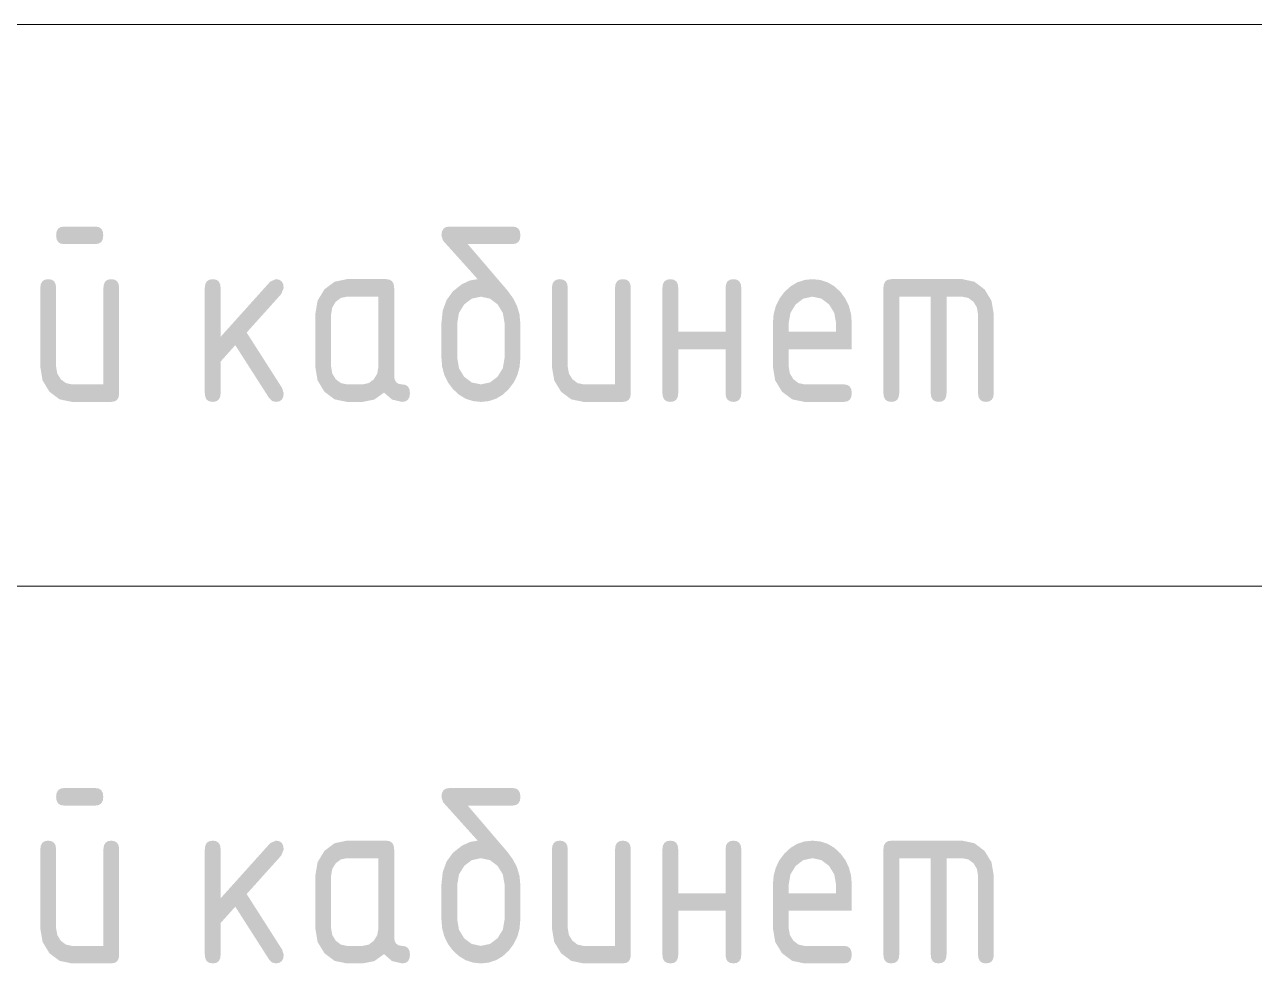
# Model space of a CAD drawing. Header units: millimetres. Extents: x -33838 to 476301, y -41806 to 120107.
# Drawn here: x 168166 to 169918, y 5621 to 6959 of the extents above; entities that cross this region are included whole.
import ezdxf

# ---------------------------------------------------------------- set-up
doc = ezdxf.new("R2010")
doc.units = ezdxf.units.MM
doc.layers.add('0_АР', color=8, linetype='Continuous', lineweight=20)

msp = doc.modelspace()

# ---------------------------------------------------------------- hatches: boundary and pattern name
at = {"layer": '0_АР'}
h = msp.add_hatch(color=7, dxfattribs=at)
h.paths.add_polyline_path([(168300.38776, 6583.66547), (168300.38776, 6433.78997), (168299.68496, 6428.30027), (168297.57656, 6424.39177), (168294.06256, 6422.05427), (168289.14296, 6421.27747), (168232.97406, 6421.27747), (168215.56946, 6424.88097), (168201.05876, 6435.71927), (168191.26086, 6451.84227), (168187.99496, 6471.27267), (168187.99496, 6583.66547), (168188.69856, 6589.13197), (168190.81296, 6593.04297), (168194.34336, 6595.39337), (168199.29486, 6596.17807), (168204.21446, 6595.39337), (168207.72846, 6593.04297), (168209.83686, 6589.13197), (168210.53966, 6583.66547), (168210.53966, 6471.27267), (168212.19326, 6461.72977), (168217.15416, 6453.63377), (168224.40266, 6448.08027), (168232.97406, 6446.24747), (168277.95326, 6446.24747), (168277.95326, 6583.66547), (168278.64746, 6589.13197), (168280.73686, 6593.04297), (168284.23196, 6595.39337), (168289.14296, 6596.17807), (168294.06256, 6595.39337), (168297.57656, 6593.04297), (168299.68496, 6589.13197)])
h.paths.add_polyline_path([(168266.48796, 6646.17327), (168221.72926, 6646.17327), (168216.81826, 6646.94927), (168213.32326, 6649.28077), (168211.23386, 6653.17287), (168210.53966, 6658.63077), (168211.23386, 6664.09727), (168213.32326, 6668.00827), (168216.81826, 6670.35867), (168221.72926, 6671.14327), (168266.48796, 6671.14327), (168271.40756, 6670.35867), (168274.92156, 6668.00827), (168277.02996, 6664.09727), (168277.73276, 6658.63077), (168277.02996, 6653.17287), (168274.92156, 6649.28077), (168271.40756, 6646.94927)])
h = msp.add_hatch(color=7, dxfattribs=at)
h.paths.add_polyline_path([(168872.05086, 6533.72537), (168872.05086, 6483.73007), (168871.01906, 6471.23387), (168867.93056, 6459.70397), (168862.79566, 6449.13537), (168855.62466, 6439.52267), (168846.97316, 6431.53257), (168837.46906, 6425.83187), (168827.10706, 6422.41517), (168815.88206, 6421.27747), (168804.64846, 6422.41517), (168794.26756, 6425.83187), (168784.74436, 6431.53257), (168776.08426, 6439.52267), (168768.89006, 6449.13537), (168763.75776, 6459.70397), (168760.68216, 6471.23387), (168759.65806, 6483.73007), (168759.65806, 6533.72537), (168761.47796, 6551.28587), (168766.94106, 6566.35037), (168776.05246, 6578.92417), (168788.81736, 6589.01227), (168800.47556, 6594.37277), (168811.30696, 6596.17807), (168761.91806, 6651.07907), (168759.65806, 6658.46537), (168760.36176, 6664.00417), (168762.47616, 6667.96697), (168766.00656, 6670.34837), (168770.95796, 6671.14327), (168861.02656, 6671.14327), (168865.91426, 6670.35867), (168869.41196, 6668.00827), (168871.51426, 6664.09727), (168872.21626, 6658.63077), (168871.51426, 6653.17287), (168869.41196, 6649.28077), (168865.91426, 6646.94927), (168861.02656, 6646.17327), (168797.14076, 6646.17327), (168853.69546, 6580.08257), (168861.72596, 6569.09527), (168867.46206, 6557.71007), (168870.90366, 6545.92187)])
h.paths.add_polyline_path([(168849.61646, 6483.73007), (168849.61646, 6533.72537), (168847.13596, 6548.07067), (168839.69456, 6560.18367), (168828.78046, 6568.44497), (168815.88206, 6571.20797), (168802.94226, 6568.44497), (168792.06956, 6560.18367), (168784.65566, 6548.07067), (168782.20276, 6533.72537), (168782.20276, 6483.73007), (168784.64196, 6469.21937), (168791.95926, 6457.10637), (168802.82516, 6448.94847), (168815.88206, 6446.24747), (168828.78046, 6448.98287), (168839.69456, 6457.21667), (168847.13596, 6469.33647)])
h = msp.add_hatch(color=7, dxfattribs=at)
h.dxf.hatch_style = 2
h.paths.add_polyline_path([(168444.98756, 6514.04697), (168515.59816, 6592.59517), (168523.59086, 6596.17807), (168528.51046, 6595.39337), (168532.02446, 6593.04297), (168534.13276, 6589.13197), (168534.83556, 6583.66547), (168531.41806, 6575.01137), (168482.08426, 6520.11037), (168532.63076, 6440.95577), (168534.83556, 6433.56957), (168534.13276, 6428.18397), (168532.02446, 6424.34357), (168528.51046, 6422.04307), (168523.59086, 6421.27747), (168518.26466, 6422.60037), (168514.22016, 6426.56907), (168465.87856, 6502.08557), (168444.98756, 6478.82427), (168444.98756, 6433.78997), (168444.28476, 6428.30027), (168442.17636, 6424.39177), (168438.66236, 6422.05427), (168433.74276, 6421.27747), (168428.79126, 6422.05427), (168425.26086, 6424.39177), (168423.14646, 6428.30027), (168422.44286, 6433.78997), (168422.44286, 6583.66547), (168423.14646, 6589.13197), (168425.26086, 6593.04297), (168428.79126, 6595.39337), (168433.74276, 6596.17807), (168438.66236, 6595.39337), (168442.17636, 6593.04297), (168444.28476, 6589.13197), (168444.98756, 6583.66547)])
h = msp.add_hatch(color=7, dxfattribs=at)
h.paths.add_polyline_path([(168714.77616, 6433.78997), (168714.07336, 6428.30027), (168711.96496, 6424.39177), (168708.45096, 6422.05427), (168703.53136, 6421.27747), (168689.26176, 6424.58467), (168677.84466, 6434.50657), (168663.98856, 6424.58467), (168647.36246, 6421.27747), (168624.87296, 6421.27747), (168607.46826, 6424.88097), (168592.95756, 6435.71927), (168583.15966, 6451.84227), (168579.89376, 6471.27267), (168579.89376, 6546.23797), (168583.15966, 6565.59247), (168592.95756, 6581.68107), (168607.46826, 6592.54687), (168624.87296, 6596.17807), (168681.04176, 6596.17807), (168685.96136, 6595.39337), (168689.47536, 6593.04297), (168691.58376, 6589.13197), (168692.28656, 6583.66547), (168692.28656, 6458.76007), (168692.98936, 6453.27027), (168695.09776, 6449.36187), (168698.61176, 6447.02437), (168703.53136, 6446.24747), (168708.45096, 6445.46367), (168711.96496, 6443.11937), (168714.07336, 6439.22467)])
h.paths.add_polyline_path([(168669.85206, 6571.20797), (168624.87296, 6571.20797), (168616.18436, 6569.36137), (168608.94276, 6563.87677), (168604.05766, 6555.82217), (168602.43846, 6546.23797), (168602.43846, 6471.27267), (168604.09206, 6461.72977), (168609.05306, 6453.63377), (168616.30156, 6448.08027), (168624.87296, 6446.24747), (168647.36246, 6446.24747), (168656.00966, 6448.06647), (168663.29266, 6453.52347), (168668.20536, 6461.61257), (168669.85206, 6471.27267)])
h = msp.add_hatch(color=7, dxfattribs=at)
h.dxf.hatch_style = 2
h.paths.add_polyline_path([(169029.50186, 6583.66547), (169029.50186, 6433.78997), (169028.79906, 6428.30027), (169026.69066, 6424.39177), (169023.17666, 6422.05427), (169018.25706, 6421.27747), (168962.08816, 6421.27747), (168944.68356, 6424.88097), (168930.17286, 6435.71927), (168920.37496, 6451.84227), (168917.10906, 6471.27267), (168917.10906, 6583.66547), (168917.81266, 6589.13197), (168919.92706, 6593.04297), (168923.45746, 6595.39337), (168928.40896, 6596.17807), (168933.32856, 6595.39337), (168936.84256, 6593.04297), (168938.95096, 6589.13197), (168939.65376, 6583.66547), (168939.65376, 6471.27267), (168941.30736, 6461.72977), (168946.26826, 6453.63377), (168953.51676, 6448.08027), (168962.08816, 6446.24747), (169007.06736, 6446.24747), (169007.06736, 6583.66547), (169007.76156, 6589.13197), (169009.85096, 6593.04297), (169013.34606, 6595.39337), (169018.25706, 6596.17807), (169023.17666, 6595.39337), (169026.69066, 6593.04297), (169028.79906, 6589.13197)])
h = msp.add_hatch(color=7, dxfattribs=at)
h.dxf.hatch_style = 2
h.paths.add_polyline_path([(169097.10466, 6496.24267), (169097.10466, 6433.78997), (169096.40186, 6428.30027), (169094.29346, 6424.39177), (169090.77946, 6422.05427), (169085.85986, 6421.27747), (169080.90836, 6422.05427), (169077.37806, 6424.39177), (169075.26366, 6428.30027), (169074.55996, 6433.78997), (169074.55996, 6583.66547), (169075.26366, 6589.13197), (169077.37806, 6593.04297), (169080.90836, 6595.39337), (169085.85986, 6596.17807), (169090.77946, 6595.39337), (169094.29346, 6593.04297), (169096.40186, 6589.13197), (169097.10466, 6583.66547), (169097.10466, 6521.21277), (169164.51826, 6521.21277), (169164.51826, 6583.66547), (169165.21246, 6589.13197), (169167.30196, 6593.04297), (169170.79696, 6595.39337), (169175.70796, 6596.17807), (169180.62756, 6595.39337), (169184.14156, 6593.04297), (169186.24996, 6589.13197), (169186.95276, 6583.66547), (169186.95276, 6433.78997), (169186.24996, 6428.30027), (169184.14156, 6424.39177), (169180.62756, 6422.05427), (169175.70796, 6421.27747), (169170.79696, 6422.05427), (169167.30196, 6424.39177), (169165.21246, 6428.30027), (169164.51826, 6433.78997), (169164.51826, 6496.24267)])
h = msp.add_hatch(color=7, dxfattribs=at)
h.paths.add_polyline_path([(169288.23486, 6571.20797), (169275.29506, 6568.44497), (169264.42236, 6560.18367), (169257.00846, 6548.07067), (169254.55556, 6533.72537), (169254.55556, 6521.21277), (169321.96926, 6521.21277), (169321.96926, 6533.72537), (169319.48876, 6548.07067), (169312.04736, 6560.18367), (169301.13326, 6568.44497)])
h.paths.add_polyline_path([(169254.55556, 6496.24267), (169254.55556, 6471.27267), (169256.20926, 6461.72977), (169261.17016, 6453.63377), (169268.41866, 6448.08027), (169276.99006, 6446.24747), (169333.15886, 6446.24747), (169338.07846, 6445.46367), (169341.59246, 6443.11937), (169343.70086, 6439.22467), (169344.40366, 6433.78997), (169343.70086, 6428.30027), (169341.59246, 6424.39177), (169338.07846, 6422.05427), (169333.15886, 6421.27747), (169276.99006, 6421.27747), (169259.58546, 6424.88097), (169245.07466, 6435.71927), (169235.27686, 6451.84227), (169232.01086, 6471.27267), (169232.01086, 6533.72537), (169233.03496, 6546.18967), (169236.11056, 6557.70317), (169241.24286, 6568.26587), (169248.43706, 6577.87767), (169257.09716, 6585.87637), (169266.62036, 6591.59607), (169277.00126, 6595.03167), (169288.23486, 6596.17807), (169299.59416, 6595.04287), (169310.02856, 6591.64427), (169319.54296, 6585.99257), (169328.14286, 6578.09817), (169335.24146, 6568.53717), (169340.32466, 6557.95817), (169343.38216, 6546.35597), (169344.40366, 6533.72537), (169344.40366, 6496.24267)])
h = msp.add_hatch(color=7, dxfattribs=at)
h.dxf.hatch_style = 2
h.paths.add_polyline_path([(169400.76176, 6596.17807), (169501.85456, 6596.17807), (169519.16276, 6592.51247), (169533.65976, 6581.57087), (169543.48516, 6565.45467), (169546.77866, 6546.23797), (169546.77866, 6433.78997), (169546.07676, 6428.30027), (169543.97436, 6424.39177), (169540.47676, 6422.05427), (169535.58896, 6421.27747), (169530.66936, 6422.05427), (169527.15536, 6424.39177), (169525.04696, 6428.30027), (169524.34416, 6433.78997), (169524.34416, 6546.23797), (169522.70436, 6555.95997), (169517.83986, 6563.98707), (169510.61206, 6569.39587), (169501.85456, 6571.20797), (169479.42016, 6571.20797), (169479.42016, 6433.78997), (169478.71736, 6428.30027), (169476.60896, 6424.39177), (169473.09496, 6422.05427), (169468.17536, 6421.27747), (169463.25576, 6422.05427), (169459.74176, 6424.39177), (169457.63336, 6428.30027), (169456.93056, 6433.78997), (169456.93056, 6571.20797), (169412.00656, 6571.20797), (169412.00656, 6433.78997), (169411.30376, 6428.30027), (169409.19536, 6424.39177), (169405.68136, 6422.05427), (169400.76176, 6421.27747), (169395.81026, 6422.05427), (169392.27986, 6424.39177), (169390.16546, 6428.30027), (169389.46186, 6433.78997), (169389.46186, 6583.66547), (169390.16546, 6589.13197), (169392.27986, 6593.04297), (169395.81026, 6595.39337)])
h = msp.add_hatch(color=7, dxfattribs=at)
h.paths.add_polyline_path([(168300.38776, 5783.56367), (168300.38776, 5633.68827), (168299.68496, 5628.19857), (168297.57656, 5624.29007), (168294.06256, 5621.95257), (168289.14296, 5621.17567), (168232.97406, 5621.17567), (168215.56946, 5624.77927), (168201.05876, 5635.61757), (168191.26086, 5651.74057), (168187.99496, 5671.17097), (168187.99496, 5783.56367), (168188.69856, 5789.03027), (168190.81296, 5792.94127), (168194.34336, 5795.29167), (168199.29486, 5796.07627), (168204.21446, 5795.29167), (168207.72846, 5792.94127), (168209.83686, 5789.03027), (168210.53966, 5783.56367), (168210.53966, 5671.17097), (168212.19326, 5661.62797), (168217.15416, 5653.53207), (168224.40266, 5647.97857), (168232.97406, 5646.14577), (168277.95326, 5646.14577), (168277.95326, 5783.56367), (168278.64746, 5789.03027), (168280.73686, 5792.94127), (168284.23196, 5795.29167), (168289.14296, 5796.07627), (168294.06256, 5795.29167), (168297.57656, 5792.94127), (168299.68496, 5789.03027)])
h.paths.add_polyline_path([(168266.48796, 5846.07157), (168221.72926, 5846.07157), (168216.81826, 5846.84757), (168213.32326, 5849.17897), (168211.23386, 5853.07107), (168210.53966, 5858.52897), (168211.23386, 5863.99547), (168213.32326, 5867.90657), (168216.81826, 5870.25697), (168221.72926, 5871.04157), (168266.48796, 5871.04157), (168271.40756, 5870.25697), (168274.92156, 5867.90657), (168277.02996, 5863.99547), (168277.73276, 5858.52897), (168277.02996, 5853.07107), (168274.92156, 5849.17897), (168271.40756, 5846.84757)])
h = msp.add_hatch(color=7, dxfattribs=at)
h.paths.add_polyline_path([(168872.05086, 5733.62357), (168872.05086, 5683.62837), (168871.01906, 5671.13217), (168867.93056, 5659.60227), (168862.79566, 5649.03357), (168855.62466, 5639.42097), (168846.97316, 5631.43087), (168837.46906, 5625.73007), (168827.10706, 5622.31347), (168815.88206, 5621.17567), (168804.64846, 5622.31347), (168794.26756, 5625.73007), (168784.74436, 5631.43087), (168776.08426, 5639.42097), (168768.89006, 5649.03357), (168763.75776, 5659.60227), (168760.68216, 5671.13217), (168759.65806, 5683.62837), (168759.65806, 5733.62357), (168761.47796, 5751.18417), (168766.94106, 5766.24867), (168776.05246, 5778.82237), (168788.81736, 5788.91047), (168800.47556, 5794.27107), (168811.30696, 5796.07627), (168761.91806, 5850.97737), (168759.65806, 5858.36367), (168760.36176, 5863.90247), (168762.47616, 5867.86517), (168766.00656, 5870.24667), (168770.95796, 5871.04157), (168861.02656, 5871.04157), (168865.91426, 5870.25697), (168869.41196, 5867.90657), (168871.51426, 5863.99547), (168872.21626, 5858.52897), (168871.51426, 5853.07107), (168869.41196, 5849.17897), (168865.91426, 5846.84757), (168861.02656, 5846.07157), (168797.14076, 5846.07157), (168853.69546, 5779.98077), (168861.72596, 5768.99357), (168867.46206, 5757.60837), (168870.90366, 5745.82007)])
h.paths.add_polyline_path([(168849.61646, 5683.62837), (168849.61646, 5733.62357), (168847.13596, 5747.96897), (168839.69456, 5760.08197), (168828.78046, 5768.34327), (168815.88206, 5771.10627), (168802.94226, 5768.34327), (168792.06956, 5760.08197), (168784.65566, 5747.96897), (168782.20276, 5733.62357), (168782.20276, 5683.62837), (168784.64196, 5669.11767), (168791.95926, 5657.00467), (168802.82516, 5648.84667), (168815.88206, 5646.14577), (168828.78046, 5648.88117), (168839.69456, 5657.11497), (168847.13596, 5669.23477)])
h = msp.add_hatch(color=7, dxfattribs=at)
h.dxf.hatch_style = 2
h.paths.add_polyline_path([(168444.98756, 5713.94527), (168515.59816, 5792.49337), (168523.59086, 5796.07627), (168528.51046, 5795.29167), (168532.02446, 5792.94127), (168534.13276, 5789.03027), (168534.83556, 5783.56367), (168531.41806, 5774.90967), (168482.08426, 5720.00857), (168532.63076, 5640.85407), (168534.83556, 5633.46777), (168534.13276, 5628.08227), (168532.02446, 5624.24187), (168528.51046, 5621.94137), (168523.59086, 5621.17567), (168518.26466, 5622.49857), (168514.22016, 5626.46737), (168465.87856, 5701.98387), (168444.98756, 5678.72257), (168444.98756, 5633.68827), (168444.28476, 5628.19857), (168442.17636, 5624.29007), (168438.66236, 5621.95257), (168433.74276, 5621.17567), (168428.79126, 5621.95257), (168425.26086, 5624.29007), (168423.14646, 5628.19857), (168422.44286, 5633.68827), (168422.44286, 5783.56367), (168423.14646, 5789.03027), (168425.26086, 5792.94127), (168428.79126, 5795.29167), (168433.74276, 5796.07627), (168438.66236, 5795.29167), (168442.17636, 5792.94127), (168444.28476, 5789.03027), (168444.98756, 5783.56367)])
h = msp.add_hatch(color=7, dxfattribs=at)
h.paths.add_polyline_path([(168714.77616, 5633.68827), (168714.07336, 5628.19857), (168711.96496, 5624.29007), (168708.45096, 5621.95257), (168703.53136, 5621.17567), (168689.26176, 5624.48297), (168677.84466, 5634.40487), (168663.98856, 5624.48297), (168647.36246, 5621.17567), (168624.87296, 5621.17567), (168607.46826, 5624.77927), (168592.95756, 5635.61757), (168583.15966, 5651.74057), (168579.89376, 5671.17097), (168579.89376, 5746.13617), (168583.15966, 5765.49077), (168592.95756, 5781.57937), (168607.46826, 5792.44517), (168624.87296, 5796.07627), (168681.04176, 5796.07627), (168685.96136, 5795.29167), (168689.47536, 5792.94127), (168691.58376, 5789.03027), (168692.28656, 5783.56367), (168692.28656, 5658.65837), (168692.98936, 5653.16857), (168695.09776, 5649.26007), (168698.61176, 5646.92257), (168703.53136, 5646.14577), (168708.45096, 5645.36197), (168711.96496, 5643.01757), (168714.07336, 5639.12297)])
h.paths.add_polyline_path([(168669.85206, 5771.10627), (168624.87296, 5771.10627), (168616.18436, 5769.25967), (168608.94276, 5763.77507), (168604.05766, 5755.72047), (168602.43846, 5746.13617), (168602.43846, 5671.17097), (168604.09206, 5661.62797), (168609.05306, 5653.53207), (168616.30156, 5647.97857), (168624.87296, 5646.14577), (168647.36246, 5646.14577), (168656.00966, 5647.96477), (168663.29266, 5653.42177), (168668.20536, 5661.51087), (168669.85206, 5671.17097)])
h = msp.add_hatch(color=7, dxfattribs=at)
h.dxf.hatch_style = 2
h.paths.add_polyline_path([(169029.50186, 5783.56367), (169029.50186, 5633.68827), (169028.79906, 5628.19857), (169026.69066, 5624.29007), (169023.17666, 5621.95257), (169018.25706, 5621.17567), (168962.08816, 5621.17567), (168944.68356, 5624.77927), (168930.17286, 5635.61757), (168920.37496, 5651.74057), (168917.10906, 5671.17097), (168917.10906, 5783.56367), (168917.81266, 5789.03027), (168919.92706, 5792.94127), (168923.45746, 5795.29167), (168928.40896, 5796.07627), (168933.32856, 5795.29167), (168936.84256, 5792.94127), (168938.95096, 5789.03027), (168939.65376, 5783.56367), (168939.65376, 5671.17097), (168941.30736, 5661.62797), (168946.26826, 5653.53207), (168953.51676, 5647.97857), (168962.08816, 5646.14577), (169007.06736, 5646.14577), (169007.06736, 5783.56367), (169007.76156, 5789.03027), (169009.85096, 5792.94127), (169013.34606, 5795.29167), (169018.25706, 5796.07627), (169023.17666, 5795.29167), (169026.69066, 5792.94127), (169028.79906, 5789.03027)])
h = msp.add_hatch(color=7, dxfattribs=at)
h.dxf.hatch_style = 2
h.paths.add_polyline_path([(169097.10466, 5696.14097), (169097.10466, 5633.68827), (169096.40186, 5628.19857), (169094.29346, 5624.29007), (169090.77946, 5621.95257), (169085.85986, 5621.17567), (169080.90836, 5621.95257), (169077.37806, 5624.29007), (169075.26366, 5628.19857), (169074.55996, 5633.68827), (169074.55996, 5783.56367), (169075.26366, 5789.03027), (169077.37806, 5792.94127), (169080.90836, 5795.29167), (169085.85986, 5796.07627), (169090.77946, 5795.29167), (169094.29346, 5792.94127), (169096.40186, 5789.03027), (169097.10466, 5783.56367), (169097.10466, 5721.11107), (169164.51826, 5721.11107), (169164.51826, 5783.56367), (169165.21246, 5789.03027), (169167.30196, 5792.94127), (169170.79696, 5795.29167), (169175.70796, 5796.07627), (169180.62756, 5795.29167), (169184.14156, 5792.94127), (169186.24996, 5789.03027), (169186.95276, 5783.56367), (169186.95276, 5633.68827), (169186.24996, 5628.19857), (169184.14156, 5624.29007), (169180.62756, 5621.95257), (169175.70796, 5621.17567), (169170.79696, 5621.95257), (169167.30196, 5624.29007), (169165.21246, 5628.19857), (169164.51826, 5633.68827), (169164.51826, 5696.14097)])
h = msp.add_hatch(color=7, dxfattribs=at)
h.paths.add_polyline_path([(169288.23486, 5771.10627), (169275.29506, 5768.34327), (169264.42236, 5760.08197), (169257.00846, 5747.96897), (169254.55556, 5733.62357), (169254.55556, 5721.11107), (169321.96926, 5721.11107), (169321.96926, 5733.62357), (169319.48876, 5747.96897), (169312.04736, 5760.08197), (169301.13326, 5768.34327)])
h.paths.add_polyline_path([(169254.55556, 5696.14097), (169254.55556, 5671.17097), (169256.20926, 5661.62797), (169261.17016, 5653.53207), (169268.41866, 5647.97857), (169276.99006, 5646.14577), (169333.15886, 5646.14577), (169338.07846, 5645.36197), (169341.59246, 5643.01757), (169343.70086, 5639.12297), (169344.40366, 5633.68827), (169343.70086, 5628.19857), (169341.59246, 5624.29007), (169338.07846, 5621.95257), (169333.15886, 5621.17567), (169276.99006, 5621.17567), (169259.58546, 5624.77927), (169245.07466, 5635.61757), (169235.27686, 5651.74057), (169232.01086, 5671.17097), (169232.01086, 5733.62357), (169233.03496, 5746.08797), (169236.11056, 5757.60147), (169241.24286, 5768.16417), (169248.43706, 5777.77597), (169257.09716, 5785.77457), (169266.62036, 5791.49437), (169277.00126, 5794.92997), (169288.23486, 5796.07627), (169299.59416, 5794.94117), (169310.02856, 5791.54257), (169319.54296, 5785.89087), (169328.14286, 5777.99647), (169335.24146, 5768.43547), (169340.32466, 5757.85637), (169343.38216, 5746.25417), (169344.40366, 5733.62357), (169344.40366, 5696.14097)])
h = msp.add_hatch(color=7, dxfattribs=at)
h.dxf.hatch_style = 2
h.paths.add_polyline_path([(169400.76176, 5796.07627), (169501.85456, 5796.07627), (169519.16276, 5792.41077), (169533.65976, 5781.46907), (169543.48516, 5765.35297), (169546.77866, 5746.13617), (169546.77866, 5633.68827), (169546.07676, 5628.19857), (169543.97436, 5624.29007), (169540.47676, 5621.95257), (169535.58896, 5621.17567), (169530.66936, 5621.95257), (169527.15536, 5624.29007), (169525.04696, 5628.19857), (169524.34416, 5633.68827), (169524.34416, 5746.13617), (169522.70436, 5755.85827), (169517.83986, 5763.88537), (169510.61206, 5769.29417), (169501.85456, 5771.10627), (169479.42016, 5771.10627), (169479.42016, 5633.68827), (169478.71736, 5628.19857), (169476.60896, 5624.29007), (169473.09496, 5621.95257), (169468.17536, 5621.17567), (169463.25576, 5621.95257), (169459.74176, 5624.29007), (169457.63336, 5628.19857), (169456.93056, 5633.68827), (169456.93056, 5771.10627), (169412.00656, 5771.10627), (169412.00656, 5633.68827), (169411.30376, 5628.19857), (169409.19536, 5624.29007), (169405.68136, 5621.95257), (169400.76176, 5621.17567), (169395.81026, 5621.95257), (169392.27986, 5624.29007), (169390.16546, 5628.19857), (169389.46186, 5633.68827), (169389.46186, 5783.56367), (169390.16546, 5789.03027), (169392.27986, 5792.94127), (169395.81026, 5795.29167)])

# ---------------------------------------------------------------- linework, layer by layer
at = {"layer": '0_АР', "color": 7, "lineweight": 0}
for points in [[(177124.58286, 6958.91187), (175126.44516, 6958.91187), (167125.42796, 6958.91187), (165622.59136, 6958.91187)], [(177124.58286, 6158.81017), (175126.44516, 6158.81017), (167125.42796, 6158.81017), (165622.59136, 6158.81017)]]:
    msp.add_lwpolyline(points, dxfattribs=at)

doc.saveas('drawing.dxf')
